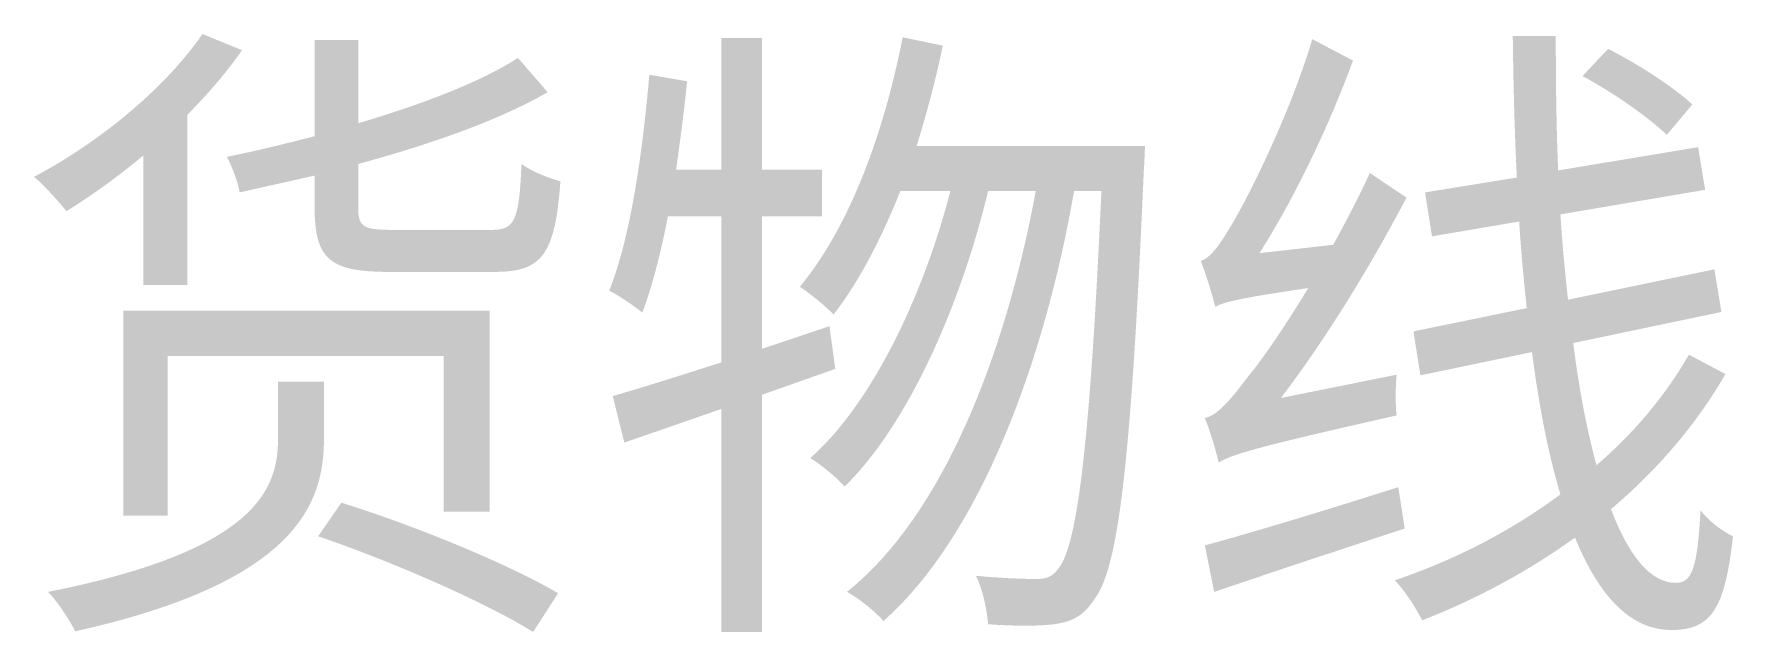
# Model space of a CAD drawing. Header units: millimetres. Extents: x -14.29 to -5.31, y -1.58 to 1.57.
import ezdxf
from ezdxf.enums import TextEntityAlignment as Align

# ---------------------------------------------------------------- set-up
doc = ezdxf.new("R2010")
doc.units = ezdxf.units.MM
doc.styles.add('CHINESE', font='TIMES.TTF', dxfattribs={"width": 0.9})

msp = doc.modelspace()

# ---------------------------------------------------------------- texts
at = {"style": 'CHINESE', "width": 0.9}
msp.add_text('货物线', height=2.5, dxfattribs=at).set_placement((-9.8022, -0.0041), align=Align.MIDDLE)

doc.saveas('drawing.dxf')
